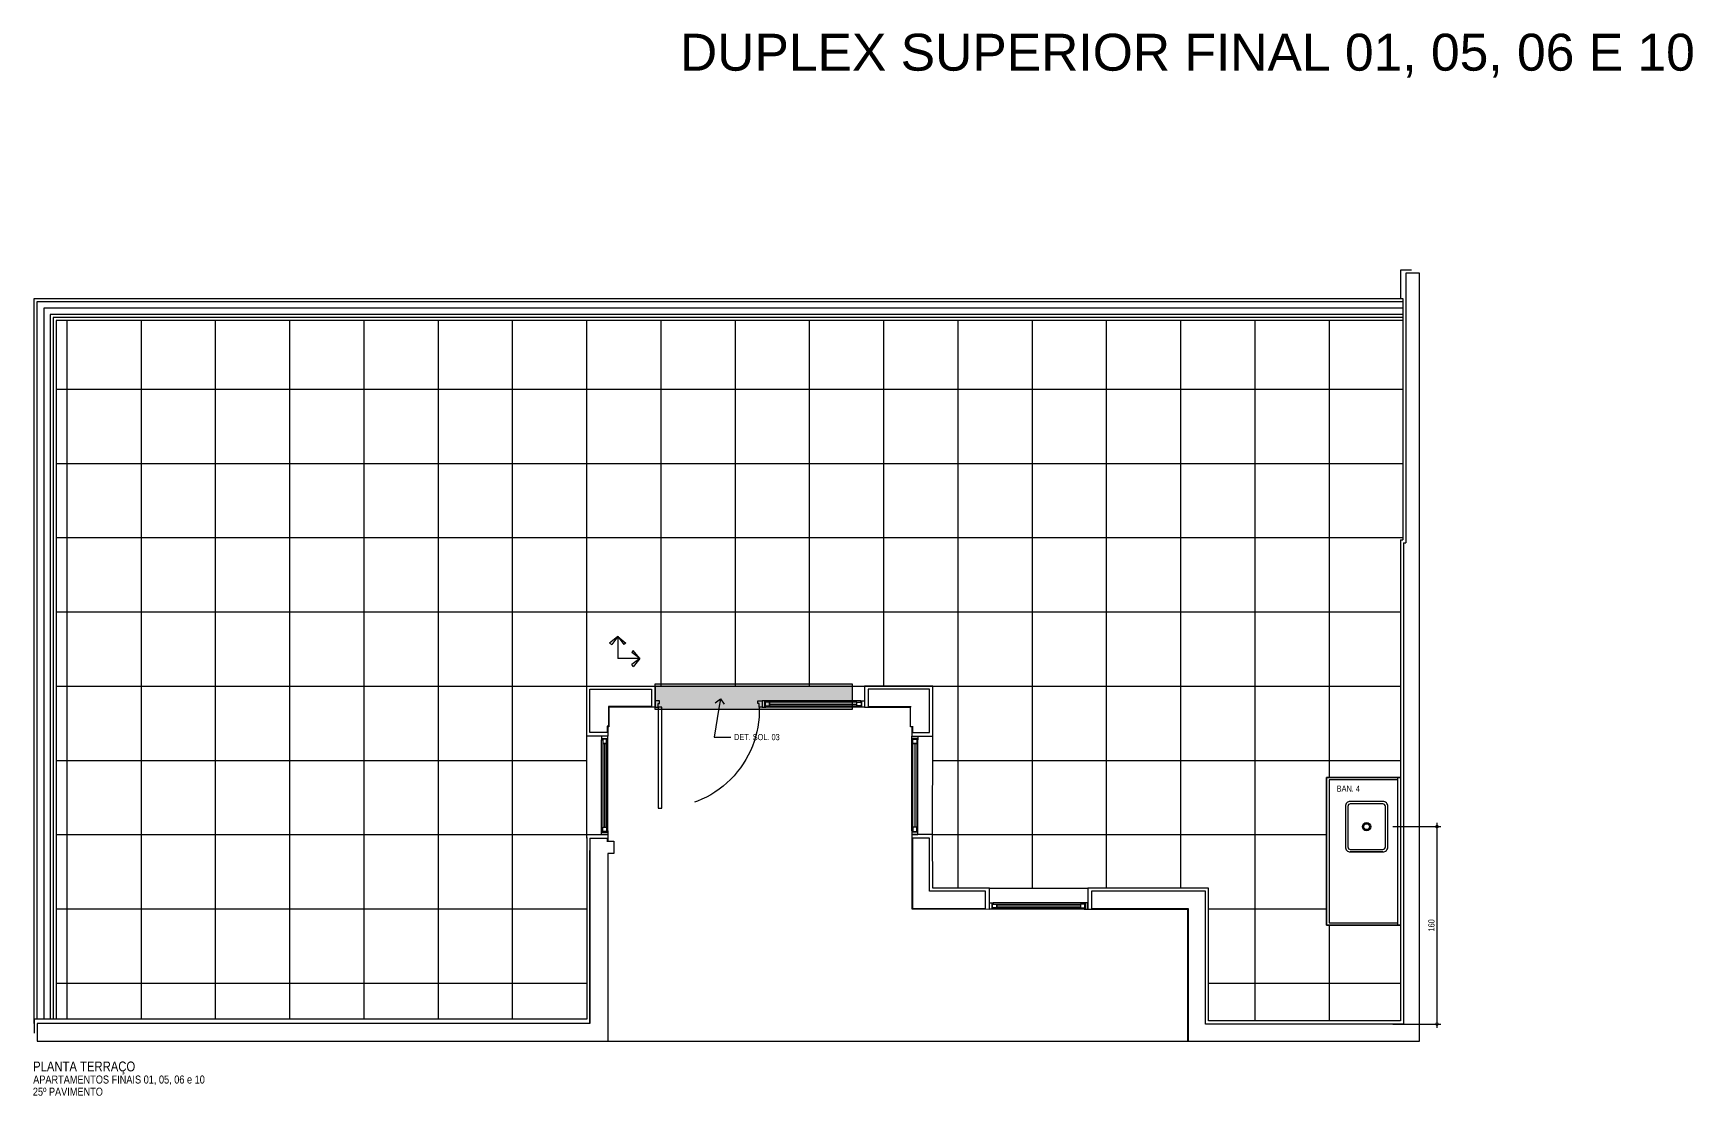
# Model space of a CAD drawing. Header units: metres. Extents: x 3 to 168, y -142 to 28.
# Drawn here: x 154.99 to 168.47, y -1.84 to 6.8 of the extents above; entities that cross this region are included whole.
import ezdxf
from ezdxf import colors
from ezdxf.entities.mleader import LeaderData, LeaderLine
from ezdxf.math import Vec2, Vec3

# ---------------------------------------------------------------- set-up
doc = ezdxf.new("R2010")
doc.units = ezdxf.units.M
doc.linetypes.add('DASHEDX2', pattern=[1.5, 1, -0.5])
for name, color, linetype in [('ARQ-ALV ACAB', 4, 'Continuous'), ('ARQ-ALV OSSO', 5, 'Continuous'), ('ARQ-AUX', 7, 'Continuous'), ('ARQ-AUX1', 1, 'Continuous'), ('ARQ-AUX2', 2, 'Continuous'), ('ARQ-CAX @ 1', 1, 'Continuous'), ('ARQ-CERÂMICA', 7, 'Continuous'), ('ARQ-DIM', 2, 'Continuous'), ('ARQ-PRJ', 7, 'DASHEDX2'), ('ARQ-SIM', 1, 'Continuous'), ('ARQ-TXT', 2, 'Continuous')]:
    doc.layers.add(name, color=color, linetype=linetype)
doc.styles.add('Adesa', font='ARIALN.TTF')
doc.styles.get("Standard").update_dxf_attribs({"font": 'arial.ttf'})
doc.dimstyles.new('ADESA 1-0025', dxfattribs={"dimtxt": 0.05, "dimasz": 0.045, "dimexe": 0.03, "dimexo": 0.04, "dimgap": 0.02, "dimtad": 1, "dimtoh": 1, "dimdec": 0, "dimlfac": 100, "dimzin": 4, "dimtxsty": 'Adesa', "dimblk": 'DOTSMALL', "dimcen": 1, "dimdle": 0.03, "dimclrd": 1, "dimclre": 1, "dimclrt": 256, "dimazin": 1, "dimtm": 1e-09, "dimtfac": 1, "dimtdec": 0, "dimtix": 1, "dimtmove": 2, "dimatfit": 0, "dimldrblk": 'DOTSMALL', "dimfxl": 0.8, "dimtvp": 2, "dimtolj": 1, "dimtzin": 0, "dimarcsym": 0})

# ---------------------------------------------------------------- blocks, each defined once
blk = doc.blocks.new('00002ITA-AIT-PR-008-BSE-PLA-TIP-R00$0$Cuba 1')
blk.add_line((0.205, 0.305), (0.205, 0.04))
for points in [[(0.165, 0, 0.4142136), (0.205, 0.04), (0.205, 0.305, 0.4142136), (0.165, 0.345), (-0.165, 0.345, 0.4142136), (-0.205, 0.305), (-0.205, 0.04, 0.4142136), (-0.165, 0)], [(-0.165, 0.02), (0.165, 0.02, 0.4142136), (0.185, 0.04), (0.185, 0.305, 0.4142136), (0.165, 0.325), (-0.165, 0.325, 0.4142136), (-0.185, 0.305), (-0.185, 0.04, 0.4142136)]]:
    blk.add_lwpolyline(points, format="xyb", close=True)
for radius in [0.0337, 0.0237]:
    blk.add_circle((0, 0.1725), radius)
blk = doc.blocks.new('*U121')
for points in [[(0, 0), (0, 0.82), (0.03, 0.82), (0.03, 0)], [(-0.025, 0), (0, 0), (0, -0.03), (0.01, -0.03), (0.01, -0.05), (-0.025, -0.05), (-0.025, 0)], [(0.845, 0), (0.82, 0), (0.82, -0.03), (0.81, -0.03), (0.81, -0.05), (0.845, -0.05), (0.845, 0)]]:
    blk.add_lwpolyline(points, close=True)
at = {"layer": 'ARQ-PRJ'}
blk.add_arc((0.024, 0.024), 0.797, 358.2599, 91.7013, dxfattribs=at)
blk = doc.blocks.new('*U117')
at = {"color": 0, "linetype": 'ByBlock', "ltscale": 0.5}
for points in [[(0.02, -0.045), (0.02, -0.045), (0.02, -0.045), (0.02, -0.045), (0.02, -0.045), (0.02, -0.045), (0.02, -0.045), (0.02, -0.045), (0.02, -0.045), (0.03, -0.045), (0.03, -0.05), (0, -0.05), (0, 0), (0.03, 0), (0.03, -0.005), (0.02, -0.005), (0.02, -0.045)], [(0.81, -0.045), (0.81, -0.045), (0.81, -0.045), (0.81, -0.045), (0.81, -0.045), (0.81, -0.045), (0.81, -0.045), (0.81, -0.045), (0.81, -0.045), (0.8, -0.045), (0.8, -0.05), (0.83, -0.05), (0.83, 0), (0.8, 0), (0.8, -0.005), (0.81, -0.005), (0.81, -0.045)], [(0.025, -0.01), (0.06, -0.01), (0.06, -0.04), (0.025, -0.04)], [(0.805, -0.01), (0.77, -0.01), (0.77, -0.04), (0.805, -0.04)]]:
    blk.add_lwpolyline(points, close=True, dxfattribs=at)
at = {"color": 8, "linetype": 'ByBlock', "ltscale": 0.5}
for points in [[(0.8, 0), (0.03, 0)], [(0.8, -0.05), (0.03, -0.05)]]:
    blk.add_lwpolyline(points, dxfattribs=at)
at = {"color": 7, "linetype": 'ByBlock', "ltscale": 0.5}
blk.add_lwpolyline([(0.77, -0.01), (0.77, -0.04), (0.06, -0.04), (0.06, -0.01)], close=True, dxfattribs=at)
blk.add_lwpolyline([(0.06, -0.025), (0.77, -0.025)], dxfattribs=at)
blk = doc.blocks.new('*U118')
at = {"color": 0, "linetype": 'ByBlock', "ltscale": 0.5}
for points in [[(0.02, -0.045), (0.02, -0.045), (0.02, -0.045), (0.02, -0.045), (0.02, -0.045), (0.02, -0.045), (0.02, -0.045), (0.02, -0.045), (0.02, -0.045), (0.03, -0.045), (0.03, -0.05), (0, -0.05), (0, 0), (0.03, 0), (0.03, -0.005), (0.02, -0.005), (0.02, -0.045)], [(0.78, -0.045), (0.78, -0.045), (0.78, -0.045), (0.78, -0.045), (0.78, -0.045), (0.78, -0.045), (0.78, -0.045), (0.78, -0.045), (0.78, -0.045), (0.77, -0.045), (0.77, -0.05), (0.8, -0.05), (0.8, 0), (0.77, 0), (0.77, -0.005), (0.78, -0.005), (0.78, -0.045)], [(0.025, -0.01), (0.06, -0.01), (0.06, -0.04), (0.025, -0.04)], [(0.775, -0.01), (0.74, -0.01), (0.74, -0.04), (0.775, -0.04)]]:
    blk.add_lwpolyline(points, close=True, dxfattribs=at)
at = {"color": 8, "linetype": 'ByBlock', "ltscale": 0.5}
for points in [[(0.77, 0), (0.03, 0)], [(0.77, -0.05), (0.03, -0.05)]]:
    blk.add_lwpolyline(points, dxfattribs=at)
at = {"color": 7, "linetype": 'ByBlock', "ltscale": 0.5}
blk.add_lwpolyline([(0.74, -0.01), (0.74, -0.04), (0.06, -0.04), (0.06, -0.01)], close=True, dxfattribs=at)
blk.add_lwpolyline([(0.06, -0.025), (0.74, -0.025)], dxfattribs=at)
blk = doc.blocks.new('_DotSmall')
at = {"color": 0, "linetype": 'ByBlock', "const_width": 0.5}
blk.add_lwpolyline([(-0.0625, 0, 1), (0.0625, 0, 1)], format="xyb", close=True, dxfattribs=at)
blk = doc.blocks.new('*D122')
at = {"layer": 'ARQ-DIM', "color": 1, "lineweight": -2, "transparency": 16777216}
for p, q in [((166.031, 0.35), (166.421, 0.35)), ((166.391, 0.38), (166.391, -1.284)), ((166.032, -1.254), (166.421, -1.254))]:
    blk.add_line(p, q, dxfattribs=at)
at = {"layer": 'Defpoints', "color": 0, "transparency": 16777216}
for p in [(165.991, 0.35, 0), (165.992, -1.254), (166.391, -1.254)]:
    blk.add_point(p, dxfattribs=at)
at = {"layer": 'ARQ-DIM', "color": 1, "lineweight": -2, "transparency": 16777216, "xscale": 0.045, "yscale": 0.045, "zscale": 0.045}
for p, rotation in [((166.391, 0.35), 90), ((166.391, -1.254), 270)]:
    blk.add_blockref('_DotSmall', p, dxfattribs=dict(at, rotation=rotation))
at = {"layer": 'ARQ-DIM', "transparency": 16777216, "insert": (166.346, -0.452), "char_height": 0.05, "attachment_point": 5, "rotation": 90, "style": 'Adesa'}
blk.add_mtext('\\A1;160', dxfattribs=at)
blk = doc.blocks.new('_Open90')
at = {"color": 0, "linetype": 'ByBlock', "lineweight": -2}
for p, q in [((0, 0), (-1, 0)), ((-0.5, 0.5), (0, 0)), ((0, 0), (-0.5, -0.5))]:
    blk.add_line(p, q, dxfattribs=at)
blk = doc.blocks.new('Seta para pag.piso')
for p, q in [((0, 0.1126), (-0.0418, 0.0796)), ((0, 0.1126), (-0.0312, 0.0715)), ((0, 0.1126), (0, 0)), ((0, 0.1126), (0.0418, 0.0795)), ((0, 0.1126), (0.0312, 0.0715)), ((-0.1126, 0), (-0.0795, 0.0418)), ((-0.1126, 0), (-0.0715, 0.0312)), ((-0.1126, 0), (0, 0)), ((-0.1126, 0), (-0.0796, -0.0418)), ((-0.1126, 0), (-0.0715, -0.0312)), ((-0.0795, 0.0418), (-0.0715, 0.0312)), ((-0.0418, 0.0796), (-0.0312, 0.0715)), ((0.0418, 0.0795), (0.0312, 0.0715)), ((-0.0796, -0.0418), (-0.0715, -0.0312))]:
    blk.add_line(p, q)
blk = doc.blocks.new('AREAS MOLHADAS')
at = {"layer": 'ARQ-AUX1'}
h = blk.add_hatch(color=254, dxfattribs=at)
h.dxf.hatch_style = 1
h.paths.add_polyline_path([(160.039, 1.5112), (161.639, 1.5112), (161.639, 1.3013), (160.039, 1.3013)])
at = {"layer": 'ARQ-CERÂMICA'}
h = blk.add_hatch(dxfattribs=at)
h.set_pattern_fill('NET', color=256, scale=0.19)
h.set_pattern_definition([(0, (159.48395, 1.49117), (0, 0.60325), []), (90, (159.48395, 1.49117), (-0.60325, 4e-17), [])])
h.paths.add_polyline_path([(160.039, 1.4912), (161.739, 1.4912), (162.2939, 1.4912), (162.2939, 1.0861), (162.2937, 0.2862), (162.2939, -0.1489), (162.7543, -0.149), (163.5543, -0.149), (164.5343, -0.149), (164.5341, -1.2288), (166.094, -1.2287), (166.094, -0.45), (165.494, -0.45), (165.494, 0.75), (166.094, 0.75), (166.094, 2.6811), (166.114, 2.6811), (166.114, 4.4613), (155.174, 4.4612), (155.174, -1.2139), (159.4839, -1.2139), (159.4839, 0.2562), (159.484, 0.2862), (159.4839, 1.0862), (159.4839, 1.4912)])
h.paths.add_polyline_path([(159.7354, 1.8935), (159.8016, 1.8413), (159.7848, 1.8286), (159.7354, 1.8935), (159.7354, 1.7154), (159.9135, 1.7154), (159.8485, 1.7647), (159.8612, 1.7815), (159.9135, 1.7154), (159.8613, 1.6492), (159.8486, 1.666), (159.9135, 1.7154), (159.7354, 1.7154), (159.7354, 1.8935), (159.6861, 1.8285), (159.6693, 1.8412)], flags=16)
at = {"layer": 'ARQ-ALV ACAB'}
for p, q in [((166.094, 2.6811), (166.094, -1.2287)), ((159.4839, 0.2562), (159.484, 0.2862)), ((159.484, 0.2862), (159.654, 0.2862)), ((159.654, 0.2862), (159.6539, 0.2312)), ((159.6539, 0.2312), (159.704, 0.2312)), ((159.704, 0.2312), (159.704, 0.1312)), ((159.704, 0.1312), (159.6539, 0.1312)), ((159.6539, 0.1312), (159.6539, -1.3938)), ((164.5343, -0.149), (163.5543, -0.1491)), ((163.5543, -0.1491), (163.5543, -0.3191)), ((164.5341, -1.2288), (164.5343, -0.149)), ((163.5543, -0.3191), (164.3643, -0.3191)), ((164.3643, -0.3191), (164.364, -1.3938)), ((166.094, -1.2287), (164.5341, -1.2288))]:
    blk.add_line(p, q, dxfattribs=at)
for points in [[(166.184, 4.8713), (166.094, 4.8713), (166.094, 4.6413)], [(154.994, -1.2489), (154.994, 4.6412), (166.094, 4.6413)], [(166.094, 4.6413), (166.114, 4.6413)], [(166.114, 4.6413), (166.114, 2.6811)], [(162.124, 1.1611), (162.124, 1.0861), (162.2939, 1.0861), (162.2939, 1.4912), (161.739, 1.4912), (161.739, 1.3212), (162.1139, 1.3212)], [(162.124, 1.1611), (162.1139, 1.1611), (162.1139, 1.3212)], [(159.4839, 0.2612), (159.4839, -1.2139), (155.169, -1.2139)]]:
    blk.add_lwpolyline(points, dxfattribs=at)
at = {"layer": 'ARQ-ALV ACAB', "elevation": 0}
for points in [[(166.114, 4.4613), (155.174, 4.4612), (155.174, -1.2139)], [(166.094, 2.6811), (166.114, 2.6811)], [(159.4839, 1.0862), (159.4839, 1.4912), (160.039, 1.4912), (160.039, 1.3212), (159.6639, 1.3212), (159.6639, 1.1612)], [(159.654, 1.0861), (159.4839, 1.0862)], [(159.6639, 1.1612), (159.6539, 1.1611), (159.6539, 1.0861)], [(155.169, -1.2139), (154.994, -1.2139), (154.994, -1.3288)]]:
    blk.add_lwpolyline(points, dxfattribs=at)
at = {"layer": 'ARQ-ALV ACAB'}
blk.add_lwpolyline([(162.2939, -0.1489), (162.2937, 0.2862), (162.1239, 0.2862), (162.1241, -0.3189), (162.2663, -0.3189), (162.7543, -0.319), (162.7543, -0.149)], close=True, dxfattribs=at)
at = {"layer": 'ARQ-ALV OSSO'}
for points in [[(155.019, -1.3288), (155.019, -1.3938), (166.119, -1.3938), (166.249, -1.3938), (166.249, 4.8463), (166.184, 4.8463)], [(166.139, 4.8463), (166.139, 2.6561)], [(166.184, 4.8463), (166.139, 4.8463)], [(166.119, 2.6561), (166.119, -1.2537), (164.5091, -1.2538), (164.5093, -0.1737), (164.3693, -0.1737)], [(159.5089, 0.2562), (159.5089, -1.2489), (155.019, -1.2489), (155.019, -1.3288)], [(159.5089, 0.2562), (159.509, 0.2562), (159.649, 0.2562), (159.6489, 0.2262)], [(159.5089, -1.2489), (159.5089, 0.1562)], [(162.2689, -0.1739), (162.2687, 0.2562), (162.1289, 0.2562), (162.1291, -0.3139), (162.2663, -0.3139), (162.7243, -0.314), (162.7243, -0.174), (162.2689, -0.1739)], [(164.3693, -0.3141), (164.369, -1.3938)]]:
    blk.add_lwpolyline(points, dxfattribs=at)
at = {"layer": 'ARQ-ALV OSSO', "elevation": 0}
for points in [[(166.119, 2.6561), (166.139, 2.6561)], [(159.5089, 1.3128), (159.5089, 1.4662), (160.009, 1.4662), (160.009, 1.3262), (159.6589, 1.3262), (159.6589, 1.1661)], [(162.1289, 1.1661), (162.1289, 1.1161), (162.2689, 1.1161), (162.2689, 1.4662), (162.114, 1.4662), (161.769, 1.4662), (161.769, 1.3262), (162.1189, 1.3262)], [(159.6489, 1.1161), (159.5089, 1.1162), (159.5089, 1.3128)], [(159.6589, 1.1661), (159.6489, 1.1661), (159.6489, 1.1161)], [(164.3693, -0.1737), (163.5843, -0.1737), (163.5843, -0.3141), (164.3693, -0.3141)], [(155.019, -1.2489), (155.019, -1.3288)]]:
    blk.add_lwpolyline(points, dxfattribs=at)
at = {"layer": 'ARQ-AUX'}
for p, q in [((166.114, 4.4863, 0), (155.149, 4.4861, 0)), ((155.149, 4.4861, 0), (155.149, -1.2139, 0))]:
    blk.add_line(p, q, dxfattribs=at)
for points in [[(155.019, -1.2139), (155.019, 4.6162), (166.114, 4.6163)], [(162.7543, -0.149), (163.5543, -0.149)]]:
    blk.add_lwpolyline(points, dxfattribs=at)
at = {"layer": 'ARQ-AUX', "elevation": 0}
for points in [[(159.484, 0.2862), (159.4839, 1.0862)], [(162.2937, 0.2862), (162.2939, 1.0861)]]:
    blk.add_lwpolyline(points, dxfattribs=at)
at = {"layer": 'ARQ-AUX1', "elevation": 0}
blk.add_lwpolyline([(160.039, 1.4912), (160.039, 1.5112), (161.639, 1.5112)], dxfattribs=at)
blk.add_lwpolyline([(160.039, 1.5112), (161.639, 1.5112), (161.639, 1.3013), (160.039, 1.3013)], close=True, dxfattribs=at)
at = {"layer": 'ARQ-AUX2'}
blk.add_line((155.169, -1.2489, 0), (155.019, -1.2489, 0), dxfattribs=at)
for points in [[(166.114, 4.5613), (155.074, 4.5612), (155.074, -1.2139)], [(166.114, 4.5113), (155.124, 4.5112), (155.124, -1.2139)]]:
    blk.add_lwpolyline(points, dxfattribs=at)
at = {"layer": 'ARQ-DIM', "linetype": 'Continuous', "elevation": 0}
blk.add_lwpolyline([(166.094, -0.45), (165.494, -0.45), (165.494, 0.75), (166.094, 0.75)], dxfattribs=at)
at = {"layer": 'ARQ-DIM', "lineweight": -2, "elevation": 0}
for points in [[(166.094, 0.75), (165.494, 0.75), (165.494, -0.45), (166.094, -0.45)], [(166.074, 0.73), (165.514, 0.73), (165.514, -0.43), (166.074, -0.43)], [(166.074, -0.45), (166.074, 0.75)]]:
    blk.add_lwpolyline(points, dxfattribs=at)
at = {"layer": 'ARQ-CAX @ 1', "xscale": -1}
for name, p, rotation in [('*U121', (160.064, 1.3212, 0), 180), ('*U117', (160.909, 1.3212, 0), 180), ('*U118', (159.604, 1.0862, 0), 90)]:
    blk.add_blockref(name, p, dxfattribs=dict(at, rotation=rotation))
at = {"layer": 'ARQ-CAX @ 1', "rotation": 270}
blk.add_blockref('*U118', (162.1739, 1.0861), dxfattribs=at)
at = {"layer": 'ARQ-CAX @ 1'}
blk.add_blockref('*U118', (162.7543, -0.269), dxfattribs=at)
at = {"layer": 'ARQ-CERÂMICA', "xscale": -1.58230973583663, "yscale": 1.58230973583663, "zscale": 1.58230973583663}
blk.add_blockref('Seta para pag.piso', (159.7354, 1.7154), dxfattribs=at)
at = {"layer": 'ARQ-DIM', "lineweight": -2, "extrusion": (0, 0, -1), "xscale": -1, "zscale": -1, "rotation": 90}
blk.add_blockref('00002ITA-AIT-PR-008-BSE-PLA-TIP-R00$0$Cuba 1', (-165.6465, 0.35, 0), dxfattribs=at)
at = {"insert": (160.2407, 6.7913), "char_height": 0.3, "attachment_point": 1}
blk.add_mtext_dynamic_manual_height_columns('DUPLEX SUPERIOR FINAL 01, 05, 06 E 10', width=12.461422, gutter_width=12.5, heights=[0], dxfattribs=at)
at = {"layer": 'ARQ-TXT', "ltscale": 0.5, "style": 'Adesa'}
blk.add_text('PLANTA TERRAÇO', height=0.08, dxfattribs=at).set_placement((154.9854, -1.638))
at = {"layer": 'ARQ-TXT', "style": 'Adesa'}
for s, p in [('APARTAMENTOS FINAIS 01, 05, 06 e 10', (154.9861, -1.7368, 108.9697)), ('25º PAVIMENTO', (154.9833, -1.8356, 217.9394))]:
    blk.add_text(s, height=0.065, dxfattribs=at).set_placement(p)
at = {"layer": 'ARQ-TXT', "insert": (165.5762, 0.6839), "char_height": 0.05, "attachment_point": 1, "style": 'Adesa'}
blk.add_mtext_dynamic_manual_height_columns('BAN. 4', width=0.217295, gutter_width=1, heights=[0], dxfattribs=at)
at = {"layer": 'ARQ-DIM'}
dim = blk.add_linear_dim(base=(166.3911, -1.2537), p1=(165.9915, 0.35, 0), p2=(165.9916, -1.2537), angle=90, dimstyle='ADESA 1-0025', dxfattribs=at)
dim.commit()
dim.dimension.update_dxf_attribs({"geometry": '*D122', "text_midpoint": (166.3456, -0.4519)})
at = {"layer": 'ARQ-SIM'}
ml = blk.add_multileader_mtext('Standard', dxfattribs=at)
ml.set_content('DET. SOL. 03', color=2, style='Adesa')
ml.set_leader_properties(color=256)
ml.set_arrow_properties(name='OPEN90')
ml.build(insert=Vec2(0, 0))
ml.multileader.update_dxf_attribs({"text_left_attachment_type": 2, "text_right_attachment_type": 2, "dogleg_length": 0.2, "arrow_head_size": 0.075})
ctx = ml.context
ctx.base_point, ctx.char_height, ctx.arrow_head_size, ctx.landing_gap_size, ctx.plane_origin = Vec3(160.6549, 1.0768), 0.05, 0.075, 0.025, Vec3(160.4996, 0.8693)
ctx.left_attachment, ctx.right_attachment = 2, 2
notes = []
notes.append((ctx, [(0, (1, 1, 0), (160.5191, 1.0768), (1, 0), 0.1358, [(0, [(160.5698, 1.3874)], 0, [])])]))
ctx.mtext.insert, ctx.mtext.flow_direction = Vec3(160.6799, 1.1027), 5
for ctx, leaders in notes:
    for number, flags, end, landing, length, lines in leaders:
        leader = LeaderData()
        leader.index, (leader.has_last_leader_line, leader.has_dogleg_vector, leader.attachment_direction) = number, flags
        leader.last_leader_point, leader.dogleg_vector, leader.dogleg_length = Vec3(end), Vec3(landing), length
        for number, points, colour, breaks in lines:
            line = LeaderLine()
            line.index, line.vertices, line.color, line.breaks = number, Vec3.list(points), colors.encode_raw_color(colour), breaks
            leader.lines.append(line)
        ctx.leaders.append(leader)

msp = doc.modelspace()

# ---------------------------------------------------------------- block references
msp.add_blockref('AREAS MOLHADAS', (0, 0))

doc.saveas('drawing.dxf')
